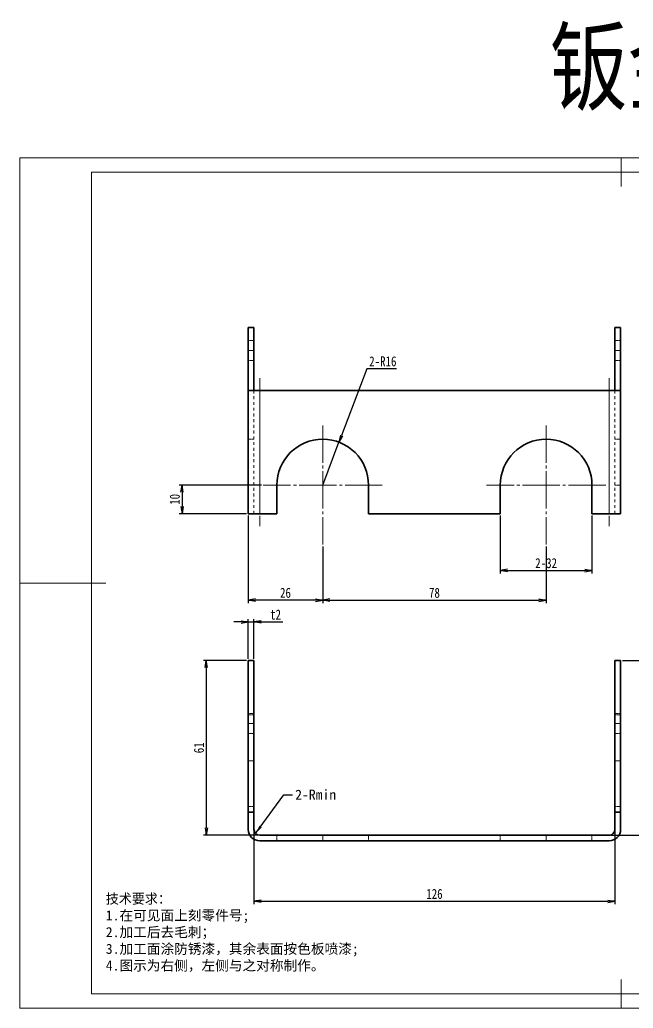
# Model space of a CAD drawing. Header units: millimetres. Extents: x -15766 to 80009, y -9701 to 15159.
# Drawn here: x -1129.6 to -915.4, y 11131.7 to 11477 of the extents above; entities that cross this region are included whole.
import ezdxf

# ---------------------------------------------------------------- set-up
doc = ezdxf.new("R2010")
doc.units = ezdxf.units.MM
doc.linetypes.add('CENTER-HOKUTO_1', pattern=[16, 13, -1, 1, -1])
doc.linetypes.add('HIDDEN-HOKUTO_1', pattern=[2, 1, -1])
doc.layers.get('DEFPOINTS').update_dxf_attribs({"lineweight": 18})
for name, color, linetype, lineweight in [('AM_7', 2, 'CENTER-HOKUTO_1', 18), ('AM_HID', 1, 'HIDDEN-HOKUTO_1', 18), ('AM_VIS', 7, 'Continuous', 18), ('CDRAFT0', 7, 'Continuous', 18), ('DIM', 253, 'Continuous', 20), ('title_frame', 7, 'Continuous', 18), ('word_dim', 9, 'Continuous', 18), ('粗实线层_1', 7, 'Continuous', 15)]:
    doc.layers.add(name, color=color, linetype=linetype, lineweight=lineweight)
doc.styles.add('DIM', font='', dxfattribs={"width": 0.8})
doc.styles.get('DIM').set_extended_font_data('NSimSun')
doc.dimstyles.new('1-1', dxfattribs={"dimtxt": 3.5, "dimasz": 3, "dimexe": 1, "dimexo": 0, "dimgap": 1, "dimtad": 1, "dimdsep": 46, "dimtxsty": 'DIM', "dimblk": '_CAXARROW', "dimcen": 0, "dimdle": 6, "dimclrd": 256, "dimclre": 256, "dimclrt": 3, "dimazin": 2, "dimtfac": 0.707107, "dimtmove": 0, "dimatfit": 3, "dimfxl": 0, "dimfrac": 2, "dimtolj": 1, "dimarcsym": 0})
doc.dimstyles.new('1-1$0', dxfattribs={"dimtxt": 3.5, "dimasz": 2.5, "dimexe": 1, "dimexo": 0.625, "dimgap": 0.8, "dimtad": 1, "dimdsep": 46, "dimtxsty": 'DIM', "dimblk": 'OPEN', "dimcen": 0, "dimdle": 5, "dimclrd": 256, "dimclre": 256, "dimclrt": 3, "dimazin": 3, "dimtfac": 0.5, "dimtmove": 0, "dimatfit": 3, "dimldrblk": 'OPEN', "dimfxl": 0, "dimtolj": 1, "dimarcsym": 0})
doc.dimstyles.new('1-1$4', dxfattribs={"dimtxt": 3.5, "dimasz": 2.5, "dimexe": 1, "dimexo": 0.625, "dimgap": 0.8, "dimtad": 1, "dimtih": 1, "dimtoh": 1, "dimzin": 12, "dimdsep": 46, "dimtxsty": 'DIM', "dimblk": 'OPEN', "dimcen": 0, "dimdle": 5, "dimclrd": 256, "dimclre": 256, "dimclrt": 3, "dimazin": 3, "dimtfac": 0.5, "dimtmove": 0, "dimatfit": 3, "dimldrblk": 'OPEN', "dimfxl": 0, "dimtolj": 1, "dimarcsym": 0})

# ---------------------------------------------------------------- blocks, each defined once
blk = doc.blocks.new('*X3')
at = {"layer": 'CDRAFT0'}
for p, q in [((420, 297), (0, 297)), ((0, 297), (0, 0)), ((420, 0), (420, 297)), ((0, 0), (420, 0))]:
    blk.add_line(p, q, dxfattribs=at)
at = {"layer": '粗实线层_1'}
for p, q in [((210, 297), (210, 287)), ((415, 292), (25, 292)), ((25, 292), (25, 5)), ((415, 5), (415, 292)), ((0, 148.5), (30, 148.5)), ((420, 148.5), (410, 148.5)), ((210, 0), (210, 10)), ((25, 5), (415, 5))]:
    blk.add_line(p, q, dxfattribs=at)
blk = doc.blocks.new('_OPEN')
at = {"color": 0, "linetype": 'ByBlock', "lineweight": -2}
for p, q in [((-1, 0.166667), (0, 0)), ((-1, -0.166667), (0, 0)), ((0, 0), (-1, 0))]:
    blk.add_line(p, q, dxfattribs=at)
blk = doc.blocks.new('*D233')
at = {"layer": 'DEFPOINTS', "color": 0, "transparency": 16777216}
for p in [(-1047.8, 11266.66), (-1049.8, 11253.21), (-1047.8, 11253.21)]:
    blk.add_point(p, dxfattribs=at)
at = {"layer": 'DIM', "linetype": 'Continuous', "lineweight": -2, "transparency": 16777216}
for p, q in [((-1052.3, 11266.66), (-1054.8, 11266.66)), ((-1049.8, 11253.83), (-1049.8, 11267.66)), ((-1049.8, 11266.66), (-1047.8, 11266.66)), ((-1047.8, 11253.83), (-1047.8, 11267.66)), ((-1045.3, 11266.66), (-1037.72, 11266.66))]:
    blk.add_line(p, q, dxfattribs=at)
at = {"layer": 'DIM', "lineweight": -2, "transparency": 16777216, "xscale": 2.5, "yscale": 2.5, "zscale": 2.5}
blk.add_blockref('_OPEN', (-1049.8, 11266.66), dxfattribs=at)
at = {"layer": 'DIM', "lineweight": -2, "transparency": 16777216, "xscale": 2.5, "yscale": 2.5, "zscale": 2.5, "rotation": 180}
blk.add_blockref('_OPEN', (-1047.8, 11266.66), dxfattribs=at)
at = {"layer": 'DIM', "color": 3, "transparency": 16777216, "insert": (-1040.26, 11269.21), "char_height": 3.5, "attachment_point": 5, "style": 'DIM'}
blk.add_mtext('\\A1;t2', dxfattribs=at)
blk = doc.blocks.new('*D234')
at = {"layer": 'DEFPOINTS', "color": 0, "transparency": 16777216}
for p in [(-1049.8, 11253.21), (-1064.45, 11192.21), (-1045.8, 11192.21)]:
    blk.add_point(p, dxfattribs=at)
at = {"layer": 'DIM', "linetype": 'Continuous', "lineweight": -2, "transparency": 16777216}
for p, q in [((-1050.42, 11253.21), (-1065.45, 11253.21)), ((-1064.45, 11250.71), (-1064.45, 11194.71)), ((-1046.42, 11192.21), (-1065.45, 11192.21))]:
    blk.add_line(p, q, dxfattribs=at)
at = {"layer": 'DIM', "lineweight": -2, "transparency": 16777216, "xscale": 2.5, "yscale": 2.5, "zscale": 2.5}
for p, rotation in [((-1064.45, 11253.21), 90), ((-1064.45, 11192.21), 270)]:
    blk.add_blockref('_OPEN', p, dxfattribs=dict(at, rotation=rotation))
at = {"layer": 'DIM', "color": 3, "transparency": 16777216, "insert": (-1067, 11222.71), "char_height": 3.5, "attachment_point": 5, "rotation": 90, "style": 'DIM'}
blk.add_mtext('\\A1;61', dxfattribs=at)
blk = doc.blocks.new('*D235')
at = {"layer": 'DEFPOINTS', "color": 0, "transparency": 16777216}
for p in [(-1047.8, 11194.21), (-921.8, 11194.21), (-921.8, 11169.11)]:
    blk.add_point(p, dxfattribs=at)
at = {"layer": 'DIM', "linetype": 'Continuous', "lineweight": -2, "transparency": 16777216}
for p, q in [((-1047.8, 11193.58), (-1047.8, 11168.11)), ((-921.8, 11193.58), (-921.8, 11168.11)), ((-1045.3, 11169.11), (-924.3, 11169.11))]:
    blk.add_line(p, q, dxfattribs=at)
at = {"layer": 'DIM', "lineweight": -2, "transparency": 16777216, "xscale": 2.5, "yscale": 2.5, "zscale": 2.5, "rotation": 180}
blk.add_blockref('_OPEN', (-1047.8, 11169.11), dxfattribs=at)
at = {"layer": 'DIM', "lineweight": -2, "transparency": 16777216, "xscale": 2.5, "yscale": 2.5, "zscale": 2.5}
blk.add_blockref('_OPEN', (-921.8, 11169.11), dxfattribs=at)
at = {"layer": 'DIM', "color": 3, "transparency": 16777216, "insert": (-984.8, 11171.66), "char_height": 3.5, "attachment_point": 5, "style": 'DIM'}
blk.add_mtext('\\A1;126', dxfattribs=at)
blk = doc.blocks.new('*D236')
at = {"layer": 'DEFPOINTS', "color": 0, "transparency": 16777216}
for p in [(-919.8, 11253.21), (-902.83, 11253.21), (-923.8, 11192.21)]:
    blk.add_point(p, dxfattribs=at)
at = {"layer": 'DIM', "linetype": 'Continuous', "lineweight": -2, "transparency": 16777216}
for p, q in [((-919.17, 11253.21), (-901.83, 11253.21)), ((-902.83, 11194.71), (-902.83, 11250.71)), ((-923.17, 11192.21), (-901.83, 11192.21))]:
    blk.add_line(p, q, dxfattribs=at)
at = {"layer": 'DIM', "lineweight": -2, "transparency": 16777216, "xscale": 2.5, "yscale": 2.5, "zscale": 2.5}
for p, rotation in [((-902.83, 11253.21), 90), ((-902.83, 11192.21), 270)]:
    blk.add_blockref('_OPEN', p, dxfattribs=dict(at, rotation=rotation))
at = {"layer": 'DIM', "color": 3, "transparency": 16777216, "insert": (-905.38, 11222.71), "char_height": 3.5, "attachment_point": 5, "rotation": 90, "style": 'DIM'}
blk.add_mtext('\\A1;61', dxfattribs=at)
blk = doc.blocks.new('_CAXARROW')
blk.add_hatch(color=0).paths.add_polyline_path([(0, 0), (-1, 0.125), (-1, -0.125)], flags=0)
blk = doc.blocks.new('*D237')
at = {"layer": 'DEFPOINTS', "color": 0, "transparency": 16777216}
for p in [(-1049.8, 11304.47), (-1023.8, 11293.67), (-1049.8, 11274.27)]:
    blk.add_point(p, dxfattribs=at)
at = {"layer": 'DIM', "linetype": 'Continuous', "lineweight": -2, "transparency": 16777216}
for p, q in [((-1049.8, 11303.84), (-1049.8, 11273.27)), ((-1023.8, 11293.04), (-1023.8, 11273.27)), ((-1026.3, 11274.27), (-1047.3, 11274.27))]:
    blk.add_line(p, q, dxfattribs=at)
at = {"layer": 'DIM', "lineweight": -2, "transparency": 16777216, "xscale": 2.5, "yscale": 2.5, "zscale": 2.5, "rotation": 180}
blk.add_blockref('_OPEN', (-1049.8, 11274.27), dxfattribs=at)
at = {"layer": 'DIM', "lineweight": -2, "transparency": 16777216, "xscale": 2.5, "yscale": 2.5, "zscale": 2.5}
blk.add_blockref('_OPEN', (-1023.8, 11274.27), dxfattribs=at)
at = {"layer": 'DIM', "color": 3, "transparency": 16777216, "insert": (-1036.8, 11276.82), "char_height": 3.5, "attachment_point": 5, "style": 'DIM'}
blk.add_mtext('\\A1;26', dxfattribs=at)
blk = doc.blocks.new('*D238')
at = {"layer": 'DEFPOINTS', "color": 0, "transparency": 16777216}
for p in [(-1023.8, 11293.67), (-945.8, 11293.67), (-945.8, 11274.27)]:
    blk.add_point(p, dxfattribs=at)
at = {"layer": 'DIM', "linetype": 'Continuous', "lineweight": -2, "transparency": 16777216}
for p, q in [((-1023.8, 11293.04), (-1023.8, 11273.27)), ((-945.8, 11293.04), (-945.8, 11273.27)), ((-1021.3, 11274.27), (-948.3, 11274.27))]:
    blk.add_line(p, q, dxfattribs=at)
at = {"layer": 'DIM', "lineweight": -2, "transparency": 16777216, "xscale": 2.5, "yscale": 2.5, "zscale": 2.5, "rotation": 180}
blk.add_blockref('_OPEN', (-1023.8, 11274.27), dxfattribs=at)
at = {"layer": 'DIM', "lineweight": -2, "transparency": 16777216, "xscale": 2.5, "yscale": 2.5, "zscale": 2.5}
blk.add_blockref('_OPEN', (-945.8, 11274.27), dxfattribs=at)
at = {"layer": 'DIM', "color": 3, "transparency": 16777216, "insert": (-984.8, 11276.82), "char_height": 3.5, "attachment_point": 5, "style": 'DIM'}
blk.add_mtext('\\A1;78', dxfattribs=at)
blk = doc.blocks.new('*D239')
at = {"layer": 'DEFPOINTS', "color": 0, "transparency": 16777216}
for p in [(-1044.6, 11314.47), (-1072.88, 11304.47), (-1049.8, 11304.47)]:
    blk.add_point(p, dxfattribs=at)
at = {"layer": 'DIM', "linetype": 'Continuous', "lineweight": -2, "transparency": 16777216}
for p, q in [((-1045.22, 11314.47), (-1073.88, 11314.47)), ((-1072.88, 11311.97), (-1072.88, 11306.97)), ((-1050.42, 11304.47), (-1073.88, 11304.47))]:
    blk.add_line(p, q, dxfattribs=at)
at = {"layer": 'DIM', "lineweight": -2, "transparency": 16777216, "xscale": 2.5, "yscale": 2.5, "zscale": 2.5}
for p, rotation in [((-1072.88, 11314.47), 90), ((-1072.88, 11304.47), 270)]:
    blk.add_blockref('_OPEN', p, dxfattribs=dict(at, rotation=rotation))
at = {"layer": 'DIM', "color": 3, "transparency": 16777216, "insert": (-1075.43, 11309.47), "char_height": 3.5, "attachment_point": 5, "rotation": 90, "style": 'DIM'}
blk.add_mtext('\\A1;10', dxfattribs=at)
blk = doc.blocks.new('*D240')
at = {"layer": 'DEFPOINTS', "color": 0, "transparency": 16777216}
for p in [(-961.8, 11304.47), (-929.8, 11304.47), (-929.8, 11284.63)]:
    blk.add_point(p, dxfattribs=at)
at = {"layer": 'DIM', "linetype": 'Continuous', "lineweight": -2, "transparency": 16777216}
for p, q in [((-961.8, 11303.84), (-961.8, 11283.63)), ((-929.8, 11303.84), (-929.8, 11283.63)), ((-959.3, 11284.63), (-932.3, 11284.63))]:
    blk.add_line(p, q, dxfattribs=at)
at = {"layer": 'DIM', "lineweight": -2, "transparency": 16777216, "xscale": 2.5, "yscale": 2.5, "zscale": 2.5, "rotation": 180}
blk.add_blockref('_OPEN', (-961.8, 11284.63), dxfattribs=at)
at = {"layer": 'DIM', "lineweight": -2, "transparency": 16777216, "xscale": 2.5, "yscale": 2.5, "zscale": 2.5}
blk.add_blockref('_OPEN', (-929.8, 11284.63), dxfattribs=at)
at = {"layer": 'DIM', "color": 3, "transparency": 16777216, "insert": (-945.8, 11287.18), "char_height": 3.5, "attachment_point": 5, "style": 'DIM'}
blk.add_mtext('\\A1;2-32', dxfattribs=at)
blk = doc.blocks.new('*D241')
at = {"layer": 'DEFPOINTS', "color": 0, "transparency": 16777216}
for p in [(-1018.13, 11329.43), (-1023.8, 11314.47)]:
    blk.add_point(p, dxfattribs=at)
at = {"layer": 'DIM', "linetype": 'Continuous', "lineweight": -2, "transparency": 16777216}
for p, q in [((-1008.42, 11355.1), (-1017.25, 11331.77)), ((-998.04, 11355.1), (-1008.42, 11355.1)), ((-1023.8, 11314.47), (-1018.13, 11329.43))]:
    blk.add_line(p, q, dxfattribs=at)
at = {"layer": 'DIM', "lineweight": -2, "transparency": 16777216, "xscale": 2.5, "yscale": 2.5, "zscale": 2.5, "rotation": 249.2632941464996}
blk.add_blockref('_OPEN', (-1018.13, 11329.43), dxfattribs=at)
at = {"layer": 'DIM', "color": 3, "transparency": 16777216, "insert": (-1002.82, 11357.65), "char_height": 3.5, "attachment_point": 5, "style": 'DIM'}
blk.add_mtext('\\A1;2-R16', dxfattribs=at)

msp = doc.modelspace()

# ---------------------------------------------------------------- linework, layer by layer
at = {"color": 7, "lineweight": 13}
for p, q in [((-1045.7999, 11347.46957), (-1045.7999, 11304.46957)), ((-923.7999, 11347.46957), (-923.7999, 11304.46957))]:
    msp.add_line(p, q, dxfattribs=at)
at = {"layer": 'AM_7', "color": 2, "lineweight": 13, "ltscale": 0.060022}
for p, q in [((-1047.59971, 11361.46957), (-1050.00058, 11361.46957)), ((-919.59971, 11361.46957), (-922.00058, 11361.46957)), ((-1047.59971, 11231.20602), (-1050.00058, 11231.20602)), ((-919.59971, 11231.20602), (-922.00058, 11231.20602))]:
    msp.add_line(p, q, dxfattribs=at)
at = {"layer": 'AM_7', "color": 2, "lineweight": 13}
for p, q in [((-1045.7999, 11351.76962), (-1045.7999, 11300.16903)), ((-923.7999, 11351.76962), (-923.7999, 11300.16903)), ((-1023.7999, 11335.26962), (-1023.7999, 11293.66958)), ((-945.7999, 11335.26962), (-945.7999, 11293.66958)), ((-1003.0001, 11314.46957), (-1044.59971, 11314.46957)), ((-925.0001, 11314.46957), (-966.59971, 11314.46957))]:
    msp.add_line(p, q, dxfattribs=at)
at = {"layer": 'AM_7', "color": 2, "lineweight": 13, "ltscale": 0.06001}
for p, q in [((-1050.0001, 11314.46957), (-1047.59971, 11314.46957)), ((-1050.0001, 11218.20602), (-1047.59971, 11218.20602)), ((-922.0001, 11218.20602), (-919.59971, 11218.20602)), ((-1023.7999, 11192.40597), (-1023.7999, 11190.00558))]:
    msp.add_line(p, q, dxfattribs=at)
at = {"layer": 'AM_7', "color": 2, "lineweight": 13, "ltscale": 0.059998}
msp.add_line((-945.7999, 11190.00607), (-945.7999, 11192.40597), dxfattribs=at)
at = {"layer": 'AM_HID', "color": 1, "lineweight": 13, "ltscale": 0.05}
for p, q in [((-1047.7999, 11364.96957), (-1049.7999, 11364.96957)), ((-919.7999, 11364.96957), (-921.7999, 11364.96957)), ((-1047.7999, 11357.96957), (-1049.7999, 11357.96957)), ((-919.7999, 11357.96957), (-921.7999, 11357.96957)), ((-1049.7999, 11330.46957), (-1047.7999, 11330.46957)), ((-921.7999, 11330.46957), (-919.7999, 11330.46957)), ((-1049.7999, 11314.46957), (-1047.7999, 11314.46957)), ((-1049.7999, 11314.46957), (-1047.7999, 11314.46957)), ((-921.7999, 11314.46957), (-919.7999, 11314.46957)), ((-921.7999, 11314.46957), (-919.7999, 11314.46957)), ((-1047.7999, 11234.70602), (-1049.7999, 11234.70602)), ((-1049.7999, 11234.20602), (-1047.7999, 11234.20602)), ((-919.7999, 11234.70602), (-921.7999, 11234.70602)), ((-921.7999, 11234.20602), (-919.7999, 11234.20602)), ((-1047.7999, 11227.70602), (-1049.7999, 11227.70602)), ((-919.7999, 11227.70602), (-921.7999, 11227.70602)), ((-1049.7999, 11202.20602), (-1047.7999, 11202.20602)), ((-921.7999, 11202.20602), (-919.7999, 11202.20602)), ((-1039.7999, 11190.20602), (-1039.7999, 11192.20602)), ((-1007.7999, 11192.20602), (-1007.7999, 11190.20602)), ((-961.7999, 11190.20602), (-961.7999, 11192.20602)), ((-929.7999, 11190.20602), (-929.7999, 11192.20602))]:
    msp.add_line(p, q, dxfattribs=at)
at = {"layer": 'AM_HID', "color": 1, "lineweight": 13}
for p, q in [((-1047.7999, 11347.46957), (-1047.7999, 11304.46957)), ((-1045.7999, 11347.46957), (-1045.7999, 11304.46957)), ((-923.7999, 11347.46957), (-923.7999, 11304.46957)), ((-921.7999, 11347.46957), (-921.7999, 11304.46957))]:
    msp.add_line(p, q, dxfattribs=at)
at = {"layer": 'AM_VIS', "color": 0, "lineweight": 35, "ltscale": 0.05}
for p, q in [((-1049.7999, 11369.46957), (-1047.7999, 11369.46957)), ((-921.7999, 11369.46957), (-919.7999, 11369.46957)), ((-1049.7999, 11253.20602), (-1047.7999, 11253.20602)), ((-921.7999, 11253.20602), (-919.7999, 11253.20602)), ((-1049.7999, 11200.20602), (-1047.7999, 11200.20602)), ((-921.7999, 11200.20602), (-919.7999, 11200.20602))]:
    msp.add_line(p, q, dxfattribs=at)
at = {"layer": 'AM_VIS', "color": 0, "lineweight": 35}
for p, q in [((-1049.7999, 11369.46957), (-1049.7999, 11347.46957)), ((-1047.7999, 11369.46957), (-1047.7999, 11347.46957)), ((-921.7999, 11369.46957), (-921.7999, 11347.46957)), ((-919.7999, 11369.46957), (-919.7999, 11347.46957)), ((-1049.7999, 11347.46957), (-1049.7999, 11304.46957)), ((-923.7999, 11347.46957), (-1045.7999, 11347.46957)), ((-919.7999, 11347.46957), (-919.7999, 11304.46957)), ((-1007.7999, 11304.46957), (-961.7999, 11304.46957)), ((-1049.7999, 11253.20602), (-1049.7999, 11200.20602)), ((-1047.7999, 11253.20602), (-1047.7999, 11200.20602)), ((-921.7999, 11253.20602), (-921.7999, 11200.20602)), ((-919.7999, 11253.20602), (-919.7999, 11200.20602)), ((-1045.7999, 11192.20602), (-923.7999, 11192.20602)), ((-923.7999, 11190.20602), (-1045.7999, 11190.20602))]:
    msp.add_line(p, q, dxfattribs=at)
at = {"layer": 'AM_VIS', "color": 0, "lineweight": 35, "ltscale": 0.1}
for p, q in [((-1049.7999, 11347.46957), (-1045.7999, 11347.46957)), ((-923.7999, 11347.46957), (-919.7999, 11347.46957)), ((-1045.7999, 11304.46957), (-1049.7999, 11304.46957)), ((-923.7999, 11304.46957), (-919.7999, 11304.46957))]:
    msp.add_line(p, q, dxfattribs=at)
at = {"layer": 'AM_VIS', "color": 0, "lineweight": 35, "ltscale": 0.25}
for p, q in [((-1039.7999, 11304.46957), (-1039.7999, 11314.46957)), ((-1007.7999, 11314.46957), (-1007.7999, 11304.46957)), ((-961.7999, 11314.46957), (-961.7999, 11304.46957)), ((-929.7999, 11304.46957), (-929.7999, 11314.46957))]:
    msp.add_line(p, q, dxfattribs=at)
at = {"layer": 'AM_VIS', "color": 0, "lineweight": 35, "ltscale": 0.15}
for p, q in [((-1045.7999, 11304.46957), (-1039.7999, 11304.46957)), ((-929.7999, 11304.46957), (-923.7999, 11304.46957)), ((-1049.7999, 11194.20602), (-1049.7999, 11200.20602)), ((-1047.7999, 11194.20602), (-1047.7999, 11200.20602)), ((-921.7999, 11194.20602), (-921.7999, 11200.20602)), ((-919.7999, 11194.20602), (-919.7999, 11200.20602))]:
    msp.add_line(p, q, dxfattribs=at)
at = {"layer": 'AM_VIS', "color": 0, "lineweight": 35}
for centre, radius, start, end in [((-1023.7999, 11314.46957), 16, 0, 179.999995), ((-945.7999, 11314.46957), 16, 0, 179.999995), ((-1045.7999, 11194.20602), 4, 180.000005, 269.9999975), ((-1045.7999, 11194.20602), 2, 180.000005, 269.9999975), ((-923.7999, 11194.20602), 2, 269.9999975, 0), ((-923.7999, 11194.20602), 4, 269.9999975, 0)]:
    msp.add_arc(centre, radius, start, end, dxfattribs=at)

# ---------------------------------------------------------------- block references
at = {"layer": 'title_frame'}
msp.add_blockref('*X3', (-1129.56109, 11131.74841), dxfattribs=at)

# ---------------------------------------------------------------- texts
at = {"layer": 'DIM', "insert": (-944.58335, 11473.02108), "char_height": 25, "width": 104.980501, "attachment_point": 1, "style": 'DIM'}
msp.add_mtext('{\\C3;钣金}', dxfattribs=at)
at = {"layer": 'DIM', "color": 3, "insert": (-1033.40505, 11208.08409), "char_height": 3.5, "attachment_point": 1}
msp.add_mtext('\\A1;2-Rmin', dxfattribs=at)
at = {"layer": 'word_dim', "linetype": 'Continuous', "ltscale": 4, "insert": (-1099.52671, 11171.75392), "char_height": 3.5, "width": 139.6035818, "attachment_point": 1}
msp.add_mtext('{\\C3;技术要求：\\P\\fNSimSun|b0|i0|c134|p49;1\\fSimSun|b0|i0|c134|p49;.在可见面上刻零件号;\\P2.加工后去毛刺；\\P3.加工面涂防锈漆，其余表面按色板喷漆;\\P\\fNSimSun|b0|i0|c134|p49;4\\fSimSun|b0|i0|c134|p49;.图示为右侧，左侧与之对称制作。\\P         }', dxfattribs=at)

# ---------------------------------------------------------------- dimensions: what is measured, and where the dimension line sits
at = {"layer": 'DIM'}
dim = msp.add_radius_dim(center=(-1023.7999, 11314.46957), mpoint=(-1018.13472, 11329.43305), text='2-<>', dimstyle='1-1$4', dxfattribs=at)
dim.commit()
dim.dimension.update_dxf_attribs({"geometry": '*D241', "text_midpoint": (-1002.81609, 11355.09699), "dimtype": 164})
for base, p1, p2, picture, middle in [((-1072.87522, 11304.46957), (-1044.59971, 11314.46957), (-1049.7999, 11304.46957), '*D239', (-1075.42522, 11309.46957)), ((-1064.45133, 11192.20602), (-1049.7999, 11253.20602), (-1045.7999, 11192.20602), '*D234', (-1067.00133, 11222.70602)), ((-902.82851, 11253.20602), (-923.7999, 11192.20602), (-919.7999, 11253.20602), '*D236', (-905.37851, 11222.70602))]:
    dim = msp.add_linear_dim(base=base, p1=p1, p2=p2, angle=90, dimstyle='1-1$0', dxfattribs=at)
    dim.commit()
    dim.dimension.update_dxf_attribs({"geometry": picture, "text_midpoint": middle})
for base, p1, p2, picture, middle in [((-1049.7999, 11274.27362), (-1023.7999, 11293.66958), (-1049.7999, 11304.46957), '*D237', (-1036.7999, 11276.82362)), ((-945.7999, 11274.27362), (-1023.7999, 11293.66958), (-945.7999, 11293.66958), '*D238', (-984.7999, 11276.82362)), ((-921.7999, 11169.11171), (-1047.7999, 11194.20602), (-921.7999, 11194.20602), '*D235', (-984.7999, 11171.66171))]:
    dim = msp.add_linear_dim(base=base, p1=p1, p2=p2, dimstyle='1-1$0', dxfattribs=at)
    dim.commit()
    dim.dimension.update_dxf_attribs({"geometry": picture, "text_midpoint": middle})
dim = msp.add_linear_dim(base=(-929.7999, 11284.6304), p1=(-961.7999, 11304.46957), p2=(-929.7999, 11304.46957), text='2-<>', dimstyle='1-1$0', dxfattribs=at)
dim.commit()
dim.dimension.update_dxf_attribs({"geometry": '*D240', "text_midpoint": (-945.7999, 11287.1804)})
dim = msp.add_linear_dim(base=(-1047.7999, 11266.66402), p1=(-1049.7999, 11253.20602), p2=(-1047.7999, 11253.20602), dimstyle='1-1$0', override={"dimpost": 't<>'}, dxfattribs=at)
dim.commit()
dim.dimension.update_dxf_attribs({"geometry": '*D233', "text_midpoint": (-1040.25768, 11269.21402)})

# ---------------------------------------------------------------- leaders
at = {"layer": 'DIM', "annotation_type": 0, "has_hookline": 1, "hookline_direction": 0, "text_width": 17.5}
msp.add_leader([(-1047.21411, 11192.7918), (-1037.40505, 11206.33409), (-1034.40505, 11206.33409)], dimstyle='1-1', override={"dimgap": 1, "dimtad": 0}, dxfattribs=at)

doc.saveas('drawing.dxf')
